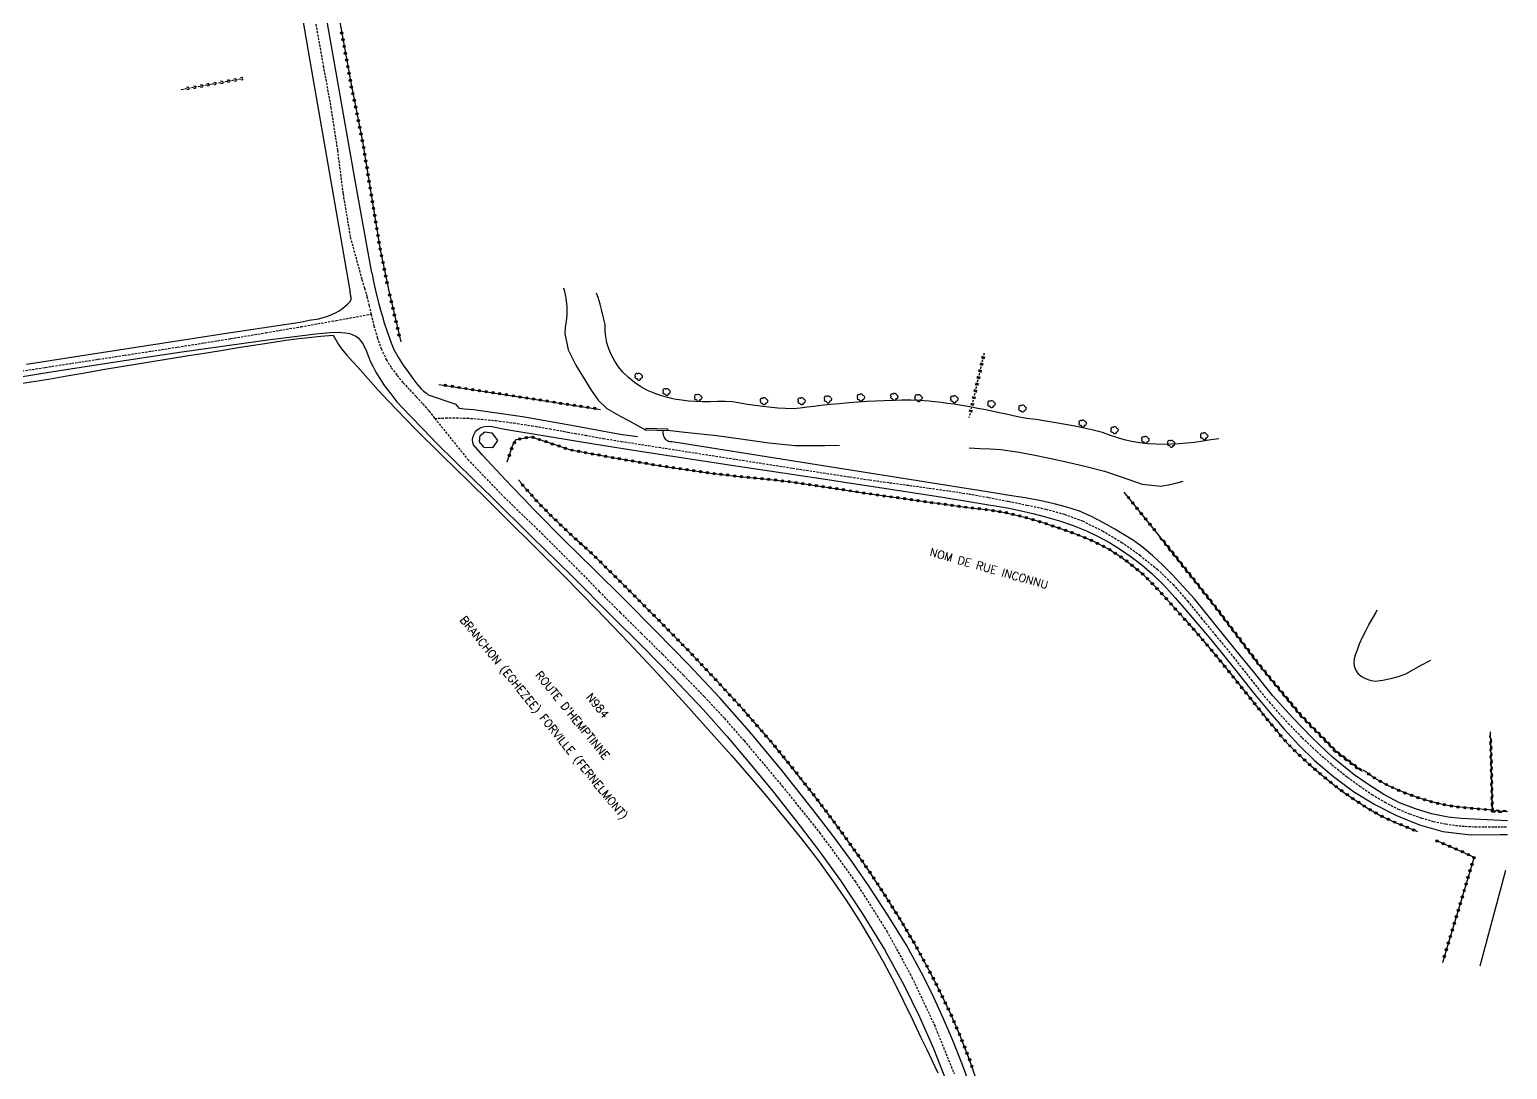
# Model space of a CAD drawing. Header units: millimetres. Extents: x 192000 to 193000, y 146000 to 147000.
# Drawn here: x 192676.9 to 193000, y 146227.2 to 146454.5 of the extents above; entities that cross this region are included whole.
import ezdxf
from ezdxf.enums import TextEntityAlignment as Align

# ---------------------------------------------------------------- set-up
doc = ezdxf.new("R2010")
doc.units = ezdxf.units.MM
doc.linetypes.add('DASHED', pattern=[0.75, 0.5, -0.25])
doc.layers.get('0').update_dxf_attribs({"linetype": 'CONTINUOUS'})
for name, color, linetype in [('W0001', 6, 'DASHED'), ('W0008', 7, 'CONTINUOUS'), ('W0104', 1, 'CONTINUOUS'), ('W0120', 7, 'CONTINUOUS'), ('W0211', 2, 'CONTINUOUS'), ('W0220', 5, 'DASHED'), ('W0300', 7, 'CONTINUOUS'), ('W0310', 3, 'CONTINUOUS'), ('W0323', 7, 'CONTINUOUS'), ('W0330', 7, 'CONTINUOUS'), ('W0510', 5, 'CONTINUOUS'), ('W0989', 7, 'CONTINUOUS'), ('W0990', 7, 'CONTINUOUS')]:
    doc.layers.add(name, color=color, linetype=linetype)
doc.styles.get("Standard").update_dxf_attribs({"font": 'romans.shx', "width": 0.85})

# ---------------------------------------------------------------- blocks, each defined once
blk = doc.blocks.new('T300')
for p, q in [((-0.8, 0.51), (-0.86, 0.34)), ((-0.86, 0.34), (-0.86, 0.17)), ((-0.86, 0.17), (-0.74, 0.06)), ((-0.69, 0.63), (-0.8, 0.51)), ((-0.8, -0.06), (-0.74, 0.06)), ((-0.74, 0.06), (-0.69, 0.11)), ((-0.57, 0.69), (-0.69, 0.63)), ((-0.46, 0.69), (-0.57, 0.69)), ((-0.29, 0.63), (-0.46, 0.69)), ((-0.29, 0.63), (-0.17, 0.74)), ((-0.23, 0.57), (-0.29, 0.63)), ((-0.17, 0.74), (-0.06, 0.8)), ((-0.06, 0.8), (0.06, 0.8)), ((0.06, 0.8), (0.23, 0.74)), ((0.23, 0.74), (0.34, 0.63)), ((0.34, 0.63), (0.4, 0.51)), ((0.46, 0.46), (0.34, 0.46)), ((0.4, 0.51), (0.4, 0.46)), ((0.57, 0.4), (0.46, 0.46)), ((0.57, 0.4), (0.69, 0.29)), ((0.69, 0.29), (0.74, 0.17)), ((0.74, 0.06), (0.69, -0.17)), ((0.74, 0.17), (0.74, 0.06)), ((-0.8, -0.17), (-0.8, -0.06)), ((-0.8, -0.23), (-0.8, -0.17)), ((-0.74, -0.34), (-0.8, -0.23)), ((-0.69, -0.4), (-0.74, -0.34)), ((-0.51, -0.46), (-0.69, -0.4)), ((-0.4, -0.46), (-0.51, -0.46)), ((-0.4, -0.46), (-0.34, -0.46)), ((-0.34, -0.46), (-0.34, -0.4)), ((-0.34, -0.51), (-0.34, -0.46)), ((-0.29, -0.63), (-0.34, -0.51)), ((-0.17, -0.74), (-0.29, -0.63)), ((-0.06, -0.8), (-0.17, -0.74)), ((0.06, -0.8), (-0.06, -0.8)), ((0.17, -0.74), (0.06, -0.8)), ((0.23, -0.69), (0.17, -0.74)), ((0.29, -0.46), (0.23, -0.46)), ((0.29, -0.63), (0.23, -0.69)), ((0.46, -0.4), (0.29, -0.46)), ((0.34, -0.51), (0.29, -0.63)), ((0.34, -0.51), (0.34, -0.46)), ((0.57, -0.34), (0.46, -0.4)), ((0.63, -0.29), (0.57, -0.34)), ((0.69, -0.17), (0.63, -0.29))]:
    blk.add_line(p, q)
blk = doc.blocks.new('t323o')
at = {"color": 0, "linetype": 'Continuous'}
for radius in [0.25, 0.15]:
    blk.add_circle((0, 0), radius, dxfattribs=at)
blk = doc.blocks.new('t310o')
at = {"color": 0, "linetype": 'Continuous'}
for centre, start, end in [((-0.5, 0.38), 216.8699, 323.1304), ((0.5, -0.37), 36.8699, 143.1303)]:
    blk.add_arc(centre, 0.625, start, end, dxfattribs=at)
blk = doc.blocks.new('t220o')
at = {"color": 0, "linetype": 'Continuous'}
for p, q in [((-0.25, 0.25), (0.25, 0.25)), ((-0.25, -0.25), (0.25, -0.25))]:
    blk.add_line(p, q, dxfattribs=at)

msp = doc.modelspace()

# ---------------------------------------------------------------- linework, layer by layer
at = {"layer": 'W0001'}
for points in [[(192739.44, 146455.71), (192741.09, 146446.62), (192742.73, 146437.53), (192744.18, 146428.14), (192745.4, 146418.64), (192747, 146409.16), (192749.53, 146399.9), (192750.13, 146398.03), (192750.64, 146396.13), (192751.1, 146394.23), (192751.54, 146392.32)], [(192674.48, 146379.77), (192680.28, 146380.68), (192686.08, 146381.57), (192691.89, 146382.46), (192697.69, 146383.34), (192703.49, 146384.23), (192709.29, 146385.13), (192715.09, 146386.04), (192720.88, 146386.98), (192728.56, 146388.26), (192736.22, 146389.58), (192743.88, 146390.93), (192751.54, 146392.32)], [(192751.54, 146392.32), (192752.15, 146389.78), (192752.86, 146387.26), (192753.74, 146384.79), (192754.87, 146382.41), (192755.96, 146380.61), (192757.21, 146378.92), (192758.56, 146377.31), (192759.98, 146375.77), (192761.41, 146374.27), (192762.83, 146372.74), (192764.2, 146371.17), (192765.47, 146369.52)], [(192765.47, 146369.52), (192767.82, 146369.63), (192770.17, 146369.65), (192772.53, 146369.58), (192774.88, 146369.43), (192778.83, 146369.04), (192782.77, 146368.53), (192786.69, 146367.92), (192790.6, 146367.25), (192794.5, 146366.54), (192798.4, 146365.83), (192802.31, 146365.14), (192806.22, 146364.5), (192818.72, 146362.55), (192831.22, 146360.6), (192843.73, 146358.65), (192856.23, 146356.72), (192860.56, 146356.07), (192864.9, 146355.47), (192869.24, 146354.88), (192873.58, 146354.29), (192877.91, 146353.67), (192882.24, 146353), (192886.56, 146352.25), (192890.86, 146351.41), (192894.95, 146350.57), (192899.06, 146349.69), (192903.12, 146348.58), (192907.07, 146347.1), (192911.45, 146344.94), (192915.64, 146342.43), (192919.63, 146339.62), (192923.43, 146336.56), (192926.88, 146333.24), (192930.04, 146329.62), (192933.04, 146325.9), (192936.07, 146322.23), (192938.08, 146319.82), (192940.05, 146317.37), (192942, 146314.9), (192943.93, 146312.42), (192945.89, 146309.96), (192947.89, 146307.53), (192949.95, 146305.14), (192952.08, 146302.83), (192955.15, 146299.71), (192958.32, 146296.7), (192961.61, 146293.81), (192965.03, 146291.08), (192967.67, 146289.15), (192970.37, 146287.31), (192973.18, 146285.62), (192976.1, 146284.12), (192978.61, 146283.06), (192981.19, 146282.15), (192983.81, 146281.42), (192986.48, 146280.85), (192988.61, 146280.54), (192990.75, 146280.35), (192992.89, 146280.24), (192995.03, 146280.2), (192997.16, 146280.2), (192999.3, 146280.2), (193000, 146280.19)], [(192765.47, 146369.52), (192772.65, 146360.58), (192780.62, 146352.32), (192788.86, 146344.38), (192796.9, 146336.33), (192801.43, 146331.68), (192806.02, 146327.09), (192810.63, 146322.53), (192815.25, 146317.97), (192819.84, 146313.37), (192824.36, 146308.71), (192828.79, 146303.95), (192833.08, 146299.07), (192841.45, 146289.12), (192849.6, 146278.96), (192857.3, 146268.43), (192864.3, 146257.42), (192869.8, 146247.32), (192874.7, 146236.91), (192879.02, 146226.26)]]:
    msp.add_lwpolyline(points, dxfattribs=at)
at = {"layer": 'W0008'}
for points in [[(192720.58, 146547.63), (192723.18, 146534.13), (192725.9, 146518.42), (192728.4, 146503.78), (192731.68, 146483.97), (192734.57, 146468.53), (192738.17, 146447.72), (192742.37, 146423.47), (192746.97, 146397.03)], [(192751.67, 146401.33), (192748.08, 146421.52), (192744.37, 146442.68), (192740.23, 146465.82), (192735.52, 146493.07), (192731.07, 146518.33), (192725.37, 146548.53)], [(192751.67, 146401.33), (192752.17, 146399.08), (192752.67, 146396.82), (192753.22, 146394.57), (192753.6, 146393.17), (192754.02, 146391.78), (192754.43, 146390.4), (192755.03, 146388.5), (192755.68, 146386.6), (192756.47, 146384.77), (192757.47, 146382.93), (192758.58, 146381.18), (192759.78, 146379.48), (192760.63, 146378.27), (192761.52, 146377.07), (192762.52, 146375.97), (192763.03, 146375.5), (192763.58, 146375.08), (192764.12, 146374.63)], [(192676.22, 146381.42), (192690.7, 146383.63), (192705.8, 146385.97), (192720.9, 146388.28), (192736, 146390.58), (192738.03, 146390.97), (192740.1, 146391.32), (192742.08, 146391.9), (192742.92, 146392.23), (192743.77, 146392.6), (192744.57, 146393.03), (192745, 146393.33), (192745.43, 146393.67), (192745.83, 146394.02), (192746.37, 146394.48), (192746.87, 146394.98), (192747.17, 146395.53), (192747.17, 146396.02), (192747.07, 146396.52), (192746.97, 146397.03)], [(192671.33, 146378.03), (192681.62, 146379.73), (192695.62, 146381.93), (192709.63, 146384.02), (192723.68, 146385.98), (192728.93, 146386.68), (192734.18, 146387.33), (192739.43, 146388.02), (192741.02, 146388.18), (192742.6, 146388.32), (192744.18, 146388.37), (192745.08, 146388.32), (192745.98, 146388.23), (192746.87, 146388.07), (192747.52, 146387.82), (192748.18, 146387.53), (192748.73, 146387.13), (192749.1, 146386.73), (192749.42, 146386.28), (192749.72, 146385.82), (192750.37, 146384.57), (192750.87, 146383.23), (192751.4, 146381.92), (192751.98, 146380.77), (192752.6, 146379.6), (192753.27, 146378.48), (192754.48, 146376.67), (192755.82, 146374.92), (192757.17, 146373.18), (192760.08, 146370.12), (192763, 146367.08), (192765.93, 146364.03), (192769.92, 146360.08), (192773.97, 146356.13), (192777.98, 146352.22), (192786.72, 146343.63), (192795.47, 146335.03), (192804.13, 146326.38), (192810.9, 146319.63), (192817.62, 146312.83), (192824.17, 146305.9), (192829.32, 146300.07), (192834.37, 146294.1), (192839.28, 146288.07), (192844.4, 146281.63), (192849.4, 146275.13), (192854.18, 146268.48), (192859.12, 146261.02), (192863.77, 146253.38), (192868.07, 146245.53), (192871.42, 146238.72), (192874.5, 146231.73), (192877.28, 146224.67)], [(192809.8, 146365.48), (192806, 146366.03), (192795.33, 146367.97), (192784.67, 146369.88), (192773.93, 146371.37), (192772.92, 146371.47), (192771.9, 146371.57), (192770.88, 146371.67), (192770.17, 146372.57), (192764.12, 146374.63)], [(192864.53, 146260.93), (192860.3, 146267.42), (192856.37, 146273.08), (192852.27, 146278.63), (192848.07, 146284.12), (192841.52, 146292.38), (192834.78, 146300.48), (192827.82, 146308.4), (192820.93, 146315.73), (192813.88, 146322.92), (192806.78, 146330.07), (192800.28, 146336.52), (192793.73, 146342.93), (192787.28, 146349.43), (192784.83, 146351.98), (192782.4, 146354.53), (192779.98, 146357.1), (192777.93, 146359.3), (192775.92, 146361.5), (192773.9, 146363.72), (192773.82, 146364.28), (192773.73, 146364.83), (192773.77, 146365.38), (192773.97, 146365.97), (192774.28, 146366.5), (192774.68, 146366.97), (192775.18, 146367.32), (192775.78, 146367.58), (192776.38, 146367.77), (192777.68, 146367.82), (192779.02, 146367.52), (192780.37, 146367.23), (192790.5, 146365.58), (192800.67, 146363.92), (192810.8, 146362.28), (192830.32, 146359.28), (192849.87, 146356.37), (192869.4, 146353.38), (192876.47, 146352.27), (192883.53, 146351.12), (192890.6, 146350), (192893.4, 146349.38), (192896.22, 146348.77), (192899, 146348.03), (192902.03, 146347.13), (192905.03, 146346.12), (192907.98, 146344.93), (192910.5, 146343.72), (192912.97, 146342.37), (192915.37, 146340.88), (192917.73, 146339.23), (192920.07, 146337.5), (192922.27, 146335.63), (192924.88, 146333.07), (192927.33, 146330.32), (192929.77, 146327.52), (192932.32, 146324.53), (192934.83, 146321.52), (192937.33, 146318.5), (192940.9, 146314.07), (192944.42, 146309.58), (192948.07, 146305.2), (192951.2, 146301.6), (192954.4, 146298.07), (192957.8, 146294.73), (192961.97, 146291.2), (192966.33, 146287.97), (192970.97, 146285.1), (192975.77, 146282.68), (192980.77, 146280.68), (192985.88, 146279.2), (192992.03, 146278.48), (192998.38, 146278.52), (193000, 146278.53)], [(193000, 146281.54), (192995.57, 146281.73), (192992.7, 146281.88), (192989.87, 146282.02), (192987.03, 146282.37), (192983.42, 146283.1), (192979.87, 146284.13), (192976.42, 146285.48), (192972.97, 146287.27), (192969.67, 146289.38), (192966.47, 146291.63), (192961.72, 146295.48), (192957.27, 146299.7), (192953, 146304.1), (192948.73, 146308.9), (192944.7, 146313.88), (192940.63, 146318.87), (192936.1, 146324.47), (192931.57, 146330.08), (192926.7, 146335.38), (192924.58, 146337.48), (192922.42, 146339.52), (192920.13, 146341.42), (192918.22, 146342.8), (192916.22, 146344.07), (192914.18, 146345.28), (192911.67, 146346.72), (192909.08, 146348.07), (192906.42, 146349.22), (192903.68, 146350.12), (192900.87, 146350.82), (192898.02, 146351.47), (192894.57, 146352.13), (192891.1, 146352.7), (192887.62, 146353.28), (192844.42, 146360.13), (192817.8, 146364.33), (192817.32, 146364.38), (192816.83, 146364.42), (192816.42, 146364.57), (192816.22, 146364.72), (192816.02, 146364.92), (192815.87, 146365.13), (192815.7, 146365.38), (192815.57, 146365.63), (192815.47, 146365.92), (192815.42, 146366.17), (192815.42, 146366.42), (192815.42, 146366.87)], [(192894.25, 146171), (192891.07, 146189.42), (192890.23, 146193.53), (192889.42, 146197.67), (192888.53, 146201.77), (192887.23, 146207.33), (192885.82, 146212.88), (192884.23, 146218.38), (192882.57, 146223.48), (192880.72, 146228.53), (192878.73, 146233.53), (192876.72, 146238.27), (192874.58, 146242.93), (192872.3, 146247.53), (192868.58, 146254.32), (192864.53, 146260.93)]]:
    msp.add_lwpolyline(points, dxfattribs=at)
at = {"layer": 'W0104'}
msp.add_lwpolyline([(192776.28, 146363.18), (192775.27, 146364.4), (192775.37, 146365.8), (192776.38, 146366.58), (192777.93, 146366.38), (192779.17, 146364.72), (192778.12, 146363.07)], close=True, dxfattribs=at)
at = {"layer": 'W0120'}
msp.add_lwpolyline([(192811.63, 146366.98), (192811.67, 146367.42), (192816.33, 146367.28), (192816.32, 146366.83)], close=True, dxfattribs=at)
at = {"layer": 'W0211'}
msp.add_lwpolyline([(192994.04, 146249.87), (192999.63, 146270.72)], dxfattribs=at)
at = {"layer": 'W0220'}
for points in [[(192710.03, 146441.44), (192723.53, 146443.87)], [(192885.56, 146383.77), (192882.27, 146369.67)]]:
    msp.add_lwpolyline(points, dxfattribs=at)
at = {"layer": 'W0310'}
for points in [[(192968.02, 146292.5), (192962.57, 146296.67), (192954.9, 146304.52), (192945.67, 146315.73), (192936.1, 146328.38), (192923.68, 146344.08)], [(193000, 146283.52), (192996.7, 146283.72), (192996.32, 146301.02)]]:
    msp.add_lwpolyline(points, dxfattribs=at)
at = {"layer": 'W0323'}
for points in [[(192731.73, 146519.42), (192733.63, 146516.18), (192735.08, 146511.03), (192737.23, 146497.78), (192741.4, 146474.32), (192747.22, 146442.17), (192749.68, 146430.08), (192753.47, 146406.83), (192755.32, 146397.73)], [(192755.32, 146397.73), (192758.02, 146386.28)], [(192766.32, 146376.97), (192781.5, 146374.63), (192801.72, 146371.5)], [(192781.32, 146360.03), (192781.9, 146361.8), (192782.48, 146363.53), (192783.28, 146364.9), (192786.48, 146365.53), (192790.82, 146364.08), (192795.17, 146362.63), (192805.17, 146360.82), (192815.18, 146359.1), (192825.22, 146357.62), (192831.27, 146356.93), (192837.33, 146356.33), (192843.38, 146355.63), (192848.62, 146354.88), (192853.87, 146354.07), (192859.1, 146353.27), (192865.87, 146352.28), (192872.63, 146351.33), (192879.4, 146350.38), (192883.12, 146349.93), (192886.82, 146349.5), (192890.5, 146348.88), (192894.38, 146347.93), (192898.22, 146346.82), (192902.02, 146345.53), (192905.77, 146344.18), (192909.47, 146342.68), (192912.98, 146340.88), (192915.47, 146339.28), (192917.83, 146337.5), (192920.12, 146335.6), (192922.57, 146333.23), (192924.87, 146330.72), (192927.12, 146328.18), (192929.23, 146325.82), (192931.33, 146323.47), (192933.42, 146321.07), (192936.9, 146316.88), (192940.32, 146312.63), (192943.72, 146308.38), (192945.07, 146306.68), (192946.42, 146305), (192947.78, 146303.32), (192949.18, 146301.62), (192950.6, 146299.92), (192952.08, 146298.28), (192954.37, 146296), (192956.73, 146293.83), (192959.2, 146291.73), (192960.83, 146290.4), (192962.48, 146289.08), (192964.18, 146287.82), (192966.82, 146285.97), (192969.53, 146284.22), (192972.33, 146282.63), (192974.97, 146281.4), (192977.63, 146280.3), (192980.32, 146279.18)], [(192800.63, 146339.22), (192798.38, 146341.27), (192796.1, 146343.28), (192793.88, 146345.37), (192790.98, 146348.17), (192788.17, 146351.03), (192785.47, 146354.03), (192784.88, 146354.72), (192784.32, 146355.42), (192783.77, 146356.1)], [(192923.68, 146344.08), (192916.22, 146353.4)], [(192884.2, 146224.13), (192882.4, 146229.28), (192880.42, 146234.37), (192878.28, 146239.28), (192875.97, 146244.13), (192873.52, 146248.93), (192870.33, 146254.73), (192866.97, 146260.43), (192863.43, 146266.03), (192859.87, 146271.4), (192856.13, 146276.68), (192852.33, 146281.9), (192847.93, 146287.72), (192843.42, 146293.43), (192838.78, 146299.08), (192833.02, 146305.7), (192827.1, 146312.18), (192821.08, 146318.58), (192814.33, 146325.52), (192807.48, 146332.38), (192800.63, 146339.22)], [(192996.7, 146283.9), (192993.4, 146284.17), (192990.32, 146284.42), (192987.28, 146284.83), (192984.88, 146285.33), (192982.48, 146285.97), (192980.13, 146286.7), (192977.03, 146287.87), (192974, 146289.22), (192971.1, 146290.82), (192970.2, 146291.4), (192969.3, 146292.02), (192968.42, 146292.62)], [(192984.32, 146277.28), (192992.73, 146273.63), (192986.47, 146252.73), (192985.81, 146250.5)]]:
    msp.add_lwpolyline(points, dxfattribs=at)
at = {"layer": 'W0330'}
for points in [[(192730.58, 146386.3), (192732.87, 146386.63), (192735.17, 146386.93), (192737.83, 146387.22), (192740.53, 146387.47), (192743.23, 146387.7), (192743.83, 146386.72), (192744.43, 146385.72), (192745.08, 146384.77), (192746.22, 146383.33), (192747.48, 146381.98), (192748.72, 146380.63), (192750.92, 146378.18), (192753.12, 146375.73), (192755.33, 146373.32), (192761.12, 146367.33), (192767.03, 146361.48), (192772.98, 146355.63), (192777.5, 146351.18), (192782.03, 146346.72), (192786.57, 146342.23), (192793.72, 146335.03), (192800.83, 146327.8), (192807.88, 146320.48), (192814.17, 146313.77), (192820.37, 146306.98), (192826.5, 146300.13), (192830.33, 146295.8), (192834.13, 146291.43), (192837.9, 146287.02), (192841.8, 146282.37), (192845.63, 146277.63), (192849.33, 146272.82), (192852.43, 146268.53), (192855.42, 146264.18), (192858.28, 146259.73), (192860.98, 146255.22), (192863.57, 146250.62), (192866.03, 146245.97), (192867.98, 146242.12), (192869.83, 146238.22), (192871.68, 146234.33), (192872.97, 146231.72), (192874.22, 146229.1), (192875.42, 146226.47)], [(192673.43, 146376.93), (192677.23, 146377.52), (192681.03, 146378.13), (192684.98, 146378.82), (192688.93, 146379.52), (192692.88, 146380.22), (192697.8, 146381.03), (192702.72, 146381.83), (192707.63, 146382.62), (192711.6, 146383.27), (192715.58, 146383.88), (192719.53, 146384.52), (192722.47, 146385), (192725.37, 146385.48), (192728.28, 146385.93), (192730.58, 146386.3)]]:
    msp.add_lwpolyline(points, dxfattribs=at)
at = {"layer": 'W0510'}
for points in [[(192793.55, 146398.03), (192793.73, 146397.62), (192794.13, 146395.83), (192794.33, 146394), (192794.37, 146392.17), (192794.22, 146390.78), (192793.98, 146389.42), (192793.88, 146388.07), (192794.63, 146384.53), (192796.32, 146381.17), (192798.3, 146377.93), (192799.68, 146375.68), (192801.22, 146373.52), (192803.07, 146371.72), (192804.07, 146371.08), (192805.12, 146370.52), (192806.18, 146369.97), (192808, 146368.97), (192809.82, 146367.97), (192811.63, 146366.98)], [(192867.58, 146373.48), (192865.62, 146373.43), (192863.72, 146373.38), (192861.8, 146373.32), (192859.9, 146373.22), (192858, 146373.08), (192855.97, 146372.92), (192853.95, 146372.73), (192851.92, 146372.53), (192849.9, 146372.32), (192848.38, 146372.15), (192846.85, 146371.98), (192845.33, 146371.8), (192843.82, 146371.6), (192840.48, 146371.8), (192837.17, 146372.13), (192833.85, 146372.58), (192830.57, 146373.17), (192828.93, 146373.2), (192827.3, 146373.2), (192825.67, 146373.17), (192824.03, 146373.12), (192822.48, 146373.2), (192820.93, 146373.33), (192819.38, 146373.5), (192817.83, 146373.72), (192816.33, 146374.08), (192814.85, 146374.52), (192813.4, 146375.03), (192811.97, 146375.62), (192810.52, 146376.45), (192809.13, 146377.4), (192807.82, 146378.47), (192806.6, 146379.62), (192805.65, 146380.78), (192804.82, 146382.05), (192804.08, 146383.38), (192803.5, 146384.77), (192803.12, 146386.05), (192802.87, 146387.35), (192802.72, 146388.68), (192802.7, 146390.02), (192802.37, 146391.52), (192802, 146393.02), (192801.6, 146394.5), (192801.17, 146395.97), (192800.8, 146396.91)], [(192936.91, 146365.09), (192935.18, 146364.83), (192933.37, 146364.55), (192931.57, 146364.27), (192929.9, 146364.1), (192928.23, 146363.97), (192926.57, 146363.87), (192924.9, 146363.8), (192923.13, 146363.87), (192921.38, 146364), (192919.62, 146364.22), (192917.88, 146364.5), (192916.23, 146364.87), (192914.62, 146365.32), (192913.02, 146365.83), (192911.43, 146366.43), (192909.43, 146366.93), (192907.42, 146367.4), (192905.4, 146367.82), (192903.37, 146368.2), (192901.23, 146368.58), (192899.1, 146368.93), (192896.97, 146369.25), (192894.82, 146369.53), (192892.6, 146369.97), (192890.38, 146370.42), (192888.18, 146370.9), (192885.98, 146371.4), (192884.22, 146371.72), (192882.47, 146372.03), (192880.7, 146372.33), (192878.93, 146372.62), (192877.57, 146372.82), (192876.2, 146373), (192874.83, 146373.17), (192873.47, 146373.32), (192871.5, 146373.43), (192869.55, 146373.48), (192867.58, 146373.48)], [(192816.32, 146366.92), (192820.12, 146366.52), (192823.63, 146366.13), (192827.17, 146365.77), (192832.87, 146364.98), (192838.53, 146364.17), (192844.27, 146363.63), (192847.48, 146363.58), (192850.72, 146363.62), (192853.97, 146363.67)], [(192882.32, 146363.08), (192884.62, 146362.98), (192886.92, 146362.88), (192889.22, 146362.7), (192892.78, 146362.22), (192896.32, 146361.53), (192899.87, 146360.82), (192903.88, 146359.93), (192907.88, 146359), (192911.87, 146358), (192915.98, 146356.6), (192920.1, 146355.17), (192924.23, 146354.7), (192925.87, 146354.97), (192927.47, 146355.38), (192929.08, 146355.8)], [(192983.2, 146316.62), (192982.77, 146316.38), (192981.07, 146315.47), (192979.38, 146314.53), (192977.7, 146313.58), (192976.08, 146313.03), (192974.45, 146312.58), (192972.78, 146312.25), (192971.1, 146312), (192970.3, 146312.17), (192969.52, 146312.4), (192968.75, 146312.7), (192968.02, 146313.07), (192967.52, 146313.55), (192967.12, 146314.1), (192966.8, 146314.72), (192966.58, 146315.37), (192966.52, 146316.18), (192966.58, 146317), (192966.78, 146317.8), (192967.1, 146318.57), (192967.37, 146319.4), (192967.67, 146320.23), (192968.02, 146321.03), (192968.4, 146321.82), (192969.05, 146323.1), (192969.72, 146324.37), (192970.4, 146325.62), (192971.12, 146326.87), (192971.48, 146327.66)]]:
    msp.add_lwpolyline(points, dxfattribs=at)

# ---------------------------------------------------------------- block references
at = {"layer": 'W0220'}
for p, rotation in [((192712.98, 146441.97), 10.18368456021141), ((192714.45, 146442.24), 10.18368456021141), ((192715.93, 146442.5), 10.18368456021141), ((192717.41, 146442.77), 10.18368456021141), ((192718.88, 146443.03), 10.18368456021141), ((192720.36, 146443.3), 10.18368456021141), ((192721.84, 146443.56), 10.18368456021141), ((192723.31, 146443.83), 10.18368456021141), ((192711.5, 146441.71), 10.18368456021141), ((192884.99, 146381.35), 256.8704938754623), ((192885.33, 146382.81), 256.8704938754623), ((192884.31, 146378.43), 256.8704938754623), ((192884.65, 146379.89), 256.8704938754623), ((192883.29, 146374.05), 256.8704938754623), ((192883.63, 146375.51), 256.8704938754623), ((192883.97, 146376.97), 256.8704938754623), ((192882.61, 146371.13), 256.8704938754623), ((192882.95, 146372.59), 256.8704938754623)]:
    msp.add_blockref('t220o', p, dxfattribs=dict(at, rotation=rotation))
at = {"layer": 'W0300'}
for p in [(192810.1, 146378.63), (192816.18, 146375.3), (192823.1, 146374.03), (192851.47, 146373.68), (192858.68, 146374.08), (192865.98, 146374.23), (192871.27, 146373.98), (192879.12, 146373.7), (192837.5, 146373.27), (192845.7, 146373.28), (192887.22, 146372.63), (192894, 146371.67), (192907.18, 146368.4), (192914.13, 146366.93), (192920.88, 146364.82), (192926.53, 146363.97), (192933.73, 146365.63)]:
    msp.add_blockref('T300', p, dxfattribs=at)
at = {"layer": 'W0310'}
for p, rotation in [((192924.61, 146342.91), 128.3401804422657), ((192925.54, 146341.73), 128.3401804422657), ((192926.47, 146340.55), 128.3401804422657), ((192927.4, 146339.38), 128.3401804422657), ((192928.34, 146338.2), 128.3401804422657), ((192929.27, 146337.02), 128.3401804422657), ((192930.2, 146335.85), 128.3401804422657), ((192931.13, 146334.67), 128.3401804422657), ((192932.06, 146333.49), 128.3401804422657), ((192932.99, 146332.32), 128.3401804422657), ((192933.92, 146331.14), 128.3401804422657), ((192934.85, 146329.96), 128.3401804422657), ((192935.78, 146328.79), 128.3401804422657), ((192936.69, 146327.6), 127.0996546504315), ((192937.6, 146326.4), 127.0996546504315), ((192938.5, 146325.21), 127.0996546504315), ((192939.41, 146324.01), 127.0996546504315), ((192940.31, 146322.81), 127.0996546504315), ((192941.22, 146321.62), 127.0996546504315), ((192942.12, 146320.42), 127.0996546504315), ((192943.03, 146319.22), 127.0996546504315), ((192943.93, 146318.03), 127.0996546504315), ((192944.84, 146316.83), 127.0996546504315), ((192945.75, 146315.64), 129.4611774148814), ((192946.7, 146314.48), 129.4611774148814), ((192947.65, 146313.32), 129.4611774148814), ((192948.61, 146312.16), 129.4611774148814), ((192949.56, 146311.01), 129.4611774148814), ((192950.51, 146309.85), 129.4611774148814), ((192951.47, 146308.69), 129.4611774148814), ((192952.42, 146307.53), 129.4611774148814), ((192953.37, 146306.37), 129.4611774148814), ((192954.33, 146305.22), 129.4611774148814), ((192955.32, 146304.09), 134.3243125877584), ((192956.36, 146303.02), 134.3243125877584), ((192957.41, 146301.94), 134.3243125877584), ((192958.46, 146300.87), 134.3243125877584), ((192959.51, 146299.8), 134.3243125877584), ((192996.35, 146299.52), 91.26824852443434), ((192960.56, 146298.73), 134.3243125877584), ((192961.6, 146297.65), 134.3243125877584), ((192962.66, 146296.59), 142.5989360349906), ((192996.38, 146298.02), 91.26824852443434), ((192996.42, 146296.52), 91.26824852443434), ((192963.86, 146295.68), 142.5989360349906), ((192965.05, 146294.77), 142.5989360349906), ((192966.24, 146293.86), 142.5989360349906), ((192967.43, 146292.95), 142.5989360349906), ((192996.45, 146295.02), 91.26824852443434), ((192996.48, 146293.52), 91.26824852443434), ((192996.52, 146292.02), 91.26824852443434), ((192996.55, 146290.52), 91.26824852443434), ((192996.58, 146289.02), 91.26824852443434), ((192996.62, 146287.52), 91.26824852443434), ((192996.65, 146286.02), 91.26824852443434), ((192997.39, 146283.67), 176.5325016980506), ((192996.68, 146284.52), 91.26824852443434), ((192998.89, 146283.58), 176.5325016980506)]:
    msp.add_blockref('t310o', p, dxfattribs=dict(at, rotation=rotation))
at = {"layer": 'W0323'}
for p, rotation in [((192745.11, 146453.8), 280.255751587537), ((192745.38, 146452.33), 280.255751587537), ((192745.65, 146450.85), 280.255751587537), ((192745.91, 146449.37), 280.255751587537), ((192746.18, 146447.9), 280.255751587537), ((192746.45, 146446.42), 280.255751587537), ((192746.71, 146444.95), 280.255751587537), ((192746.98, 146443.47), 280.255751587537), ((192747.25, 146442), 281.5340632799762), ((192747.55, 146440.53), 281.5340632799762), ((192747.85, 146439.06), 281.5340632799762), ((192748.15, 146437.59), 281.5340632799762), ((192748.45, 146436.12), 281.5340632799762), ((192748.75, 146434.65), 281.5340632799762), ((192749.05, 146433.18), 281.5340632799762), ((192749.35, 146431.71), 281.5340632799762), ((192749.65, 146430.24), 281.5340632799762), ((192749.9, 146428.76), 279.2439911718294), ((192750.14, 146427.28), 279.2439911718294), ((192750.38, 146425.8), 279.2439911718294), ((192750.62, 146424.32), 279.2439911718294), ((192750.86, 146422.84), 279.2439911718294), ((192751.1, 146421.36), 279.2439911718294), ((192751.34, 146419.88), 279.2439911718294), ((192751.59, 146418.39), 279.2439911718294), ((192751.83, 146416.91), 279.2439911718294), ((192752.07, 146415.43), 279.2439911718294), ((192752.31, 146413.95), 279.2439911718294), ((192752.55, 146412.47), 279.2439911718294), ((192752.79, 146410.99), 279.2439911718294), ((192753.03, 146409.51), 279.2439911718294), ((192753.27, 146408.03), 279.2439911718294), ((192753.52, 146406.55), 281.4914390881414), ((192753.82, 146405.08), 281.4914390881414), ((192754.12, 146403.61), 281.4914390881414), ((192754.42, 146402.14), 281.4914390881414), ((192754.72, 146400.67), 281.4914390881414), ((192755.02, 146399.2), 281.4914390881414), ((192755.61, 146396.5), 283.2684078561907), ((192755.95, 146395.04), 283.2684078561907), ((192756.3, 146393.58), 283.2684078561907), ((192756.64, 146392.12), 283.2684078561907), ((192756.98, 146390.66), 283.2684078561907), ((192757.33, 146389.2), 283.2684078561907), ((192757.67, 146387.74), 283.2684078561907), ((192767.8, 146376.74), 351.2606435732097), ((192769.28, 146376.51), 351.2606435732097), ((192770.76, 146376.28), 351.2606435732097), ((192772.25, 146376.06), 351.2606435732097), ((192773.73, 146375.83), 351.2606435732097), ((192775.21, 146375.6), 351.2606435732097), ((192776.7, 146375.37), 351.2606435732097), ((192778.18, 146375.14), 351.2606435732097), ((192779.66, 146374.92), 351.2606435732097), ((192781.14, 146374.69), 351.2606435732097), ((192782.63, 146374.46), 351.191024416156), ((192784.11, 146374.23), 351.191024416156), ((192785.59, 146374), 351.191024416156), ((192787.07, 146373.77), 351.191024416156), ((192788.55, 146373.54), 351.191024416156), ((192790.04, 146373.31), 351.191024416156), ((192791.52, 146373.08), 351.191024416156), ((192793, 146372.85), 351.191024416156), ((192794.48, 146372.62), 351.191024416156), ((192795.97, 146372.39), 351.191024416156), ((192797.45, 146372.16), 351.191024416156), ((192798.93, 146371.93), 351.191024416156), ((192800.41, 146371.7), 351.191024416156), ((192784, 146365.04), 11.18936797433013), ((192785.47, 146365.33), 11.18936797433013), ((192786.92, 146365.39), 341.5016182892759), ((192788.35, 146364.91), 341.5016182892759), ((192789.77, 146364.43), 341.5016182892759), ((192781.79, 146361.46), 71.7403266387347), ((192782.26, 146362.88), 71.40650220887903), ((192782.89, 146364.23), 59.66284260458372), ((192791.19, 146363.96), 341.5650511768479), ((192792.61, 146363.48), 341.5650511768479), ((192794.04, 146363.01), 341.5650511768479), ((192795.47, 146362.58), 349.7072548644249), ((192796.95, 146362.31), 349.7072548644249), ((192798.42, 146362.04), 349.7072548644249), ((192799.9, 146361.77), 349.7072548644249), ((192801.38, 146361.51), 349.7072548644249), ((192802.85, 146361.24), 349.7072548644249), ((192804.33, 146360.97), 349.7072548644249), ((192805.8, 146360.71), 350.272580223344), ((192807.28, 146360.45), 350.272580223344), ((192808.76, 146360.2), 350.272580223344), ((192810.24, 146359.95), 350.272580223344), ((192811.72, 146359.69), 350.272580223344), ((192813.2, 146359.44), 350.272580223344), ((192814.67, 146359.19), 350.272580223344), ((192816.16, 146358.96), 351.5926918014625), ((192817.64, 146358.74), 351.5926918014625), ((192819.12, 146358.52), 351.5926918014625), ((192820.61, 146358.3), 351.5926918014625), ((192822.09, 146358.08), 351.5926918014625), ((192784.71, 146354.93), 128.9580139907957), ((192823.58, 146357.86), 351.5926918014625), ((192825.06, 146357.64), 351.5926918014625), ((192826.55, 146357.47), 353.5496521770717), ((192828.04, 146357.3), 353.5496521770717), ((192829.53, 146357.13), 353.5496521770717), ((192831.02, 146356.96), 353.5496521770717), ((192832.51, 146356.81), 354.3511358863212), ((192834.01, 146356.66), 354.3511358863212), ((192835.5, 146356.51), 354.3511358863212), ((192836.99, 146356.37), 354.3511358863212), ((192838.48, 146356.2), 353.4000830179647), ((192839.97, 146356.03), 353.4000830179647), ((192841.46, 146355.86), 353.4000830179647), ((192842.95, 146355.68), 353.4000830179647), ((192844.44, 146355.48), 351.8453782167108), ((192845.92, 146355.27), 351.8453782167108), ((192847.41, 146355.06), 351.8453782167108), ((192848.89, 146354.84), 351.1652893379337), ((192785.68, 146353.79), 131.9872124956324), ((192786.69, 146352.68), 131.9872124956324), ((192787.69, 146351.56), 131.9872124956324), ((192850.37, 146354.61), 351.1652893379337), ((192851.86, 146354.38), 351.1652893379337), ((192853.34, 146354.15), 351.1652893379337), ((192854.82, 146353.92), 351.3081472967256), ((192856.3, 146353.69), 351.3081472967256), ((192857.79, 146353.47), 351.3081472967256), ((192859.27, 146353.24), 351.7265192650019), ((192860.75, 146353.03), 351.7265192650019), ((192862.24, 146352.81), 351.7265192650019), ((192863.72, 146352.59), 351.7265192650019), ((192865.21, 146352.38), 351.7265192650019), ((192866.69, 146352.17), 352.0074679732692), ((192868.18, 146351.96), 352.0074679732692), ((192869.66, 146351.75), 352.0074679732692), ((192871.15, 146351.54), 352.0074679732692), ((192917.15, 146352.23), 128.7062750169165), ((192788.72, 146350.47), 134.4958262876826), ((192789.77, 146349.4), 134.4958262876826), ((192790.82, 146348.33), 134.4958262876826), ((192872.63, 146351.33), 352.0086338178763), ((192874.12, 146351.12), 352.0086338178763), ((192875.61, 146350.92), 352.0086338178763), ((192877.09, 146350.71), 352.0086338178763), ((192878.58, 146350.5), 352.0086338178763), ((192880.06, 146350.3), 353.0970592036225), ((192881.55, 146350.12), 353.0970592036225), ((192883.04, 146349.94), 353.0970592036225), ((192884.53, 146349.77), 353.3252059287087), ((192886.02, 146349.59), 353.3252059287087), ((192887.51, 146349.38), 350.489752651896), ((192888.99, 146349.14), 350.489752651896), ((192890.46, 146348.89), 350.489752651896), ((192891.92, 146348.53), 346.2522839861788), ((192918.09, 146351.06), 128.7062750169165), ((192919.03, 146349.89), 128.7062750169165), ((192919.97, 146348.72), 128.7062750169165), ((192791.9, 146347.29), 136.0050860053157), ((192792.98, 146346.24), 136.0050860053157), ((192794.06, 146345.2), 136.7711953323503), ((192893.38, 146348.18), 346.2522839861788), ((192894.83, 146347.8), 343.7707883178982), ((192896.27, 146347.38), 343.7707883178982), ((192897.71, 146346.96), 343.7707883178982), ((192899.14, 146346.51), 341.3301596723221), ((192900.56, 146346.03), 341.3301596723221), ((192901.98, 146345.54), 341.3301596723221), ((192903.39, 146345.04), 340.2011236453963), ((192920.91, 146347.55), 128.7062750169165), ((192921.84, 146346.38), 128.7062750169165), ((192922.78, 146345.21), 128.7062750169165), ((192795.15, 146344.18), 136.7711953323503), ((192796.25, 146343.15), 138.5539308475352), ((192797.37, 146342.16), 138.5539308475352), ((192904.8, 146344.53), 340.2011236453963), ((192906.21, 146344), 337.9321004376525), ((192907.6, 146343.44), 337.9321004376525), ((192908.99, 146342.88), 337.9321004376525), ((192910.34, 146342.23), 332.8900325675423), ((192798.49, 146341.17), 137.6630007662291), ((192799.6, 146340.16), 137.6630007662291), ((192800.67, 146339.18), 135.0669929884995), ((192911.68, 146341.55), 332.8900325675423), ((192913.01, 146340.86), 327.2135086060408), ((192914.27, 146340.05), 327.2135086060408), ((192915.53, 146339.23), 322.9985926613227), ((192801.73, 146338.12), 135.0669929884995), ((192802.79, 146337.06), 135.0669929884995), ((192803.86, 146336), 135.0669929884995), ((192916.73, 146338.33), 322.9985926613227), ((192917.92, 146337.42), 320.2438132942298), ((192919.08, 146336.47), 320.2438132942298), ((192920.22, 146335.5), 315.9871453500458), ((192804.92, 146334.94), 135.0669929884995), ((192805.98, 146333.88), 135.0669929884995), ((192807.04, 146332.82), 135.0669929884995), ((192921.3, 146334.46), 315.9871453500458), ((192922.38, 146333.41), 315.9871453500458), ((192923.4, 146332.32), 312.4319767303746), ((192808.1, 146331.76), 134.9331633087945), ((192809.16, 146330.7), 134.9331633087945), ((192810.22, 146329.64), 134.9331633087945), ((192924.42, 146331.21), 312.4319767303746), ((192925.42, 146330.1), 311.6026490990153), ((192926.41, 146328.97), 311.6026490990153), ((192811.28, 146328.58), 134.9331633087945), ((192812.34, 146327.51), 134.9331633087945), ((192813.4, 146326.45), 134.9331633087945), ((192927.41, 146327.85), 311.8074258425601), ((192928.41, 146326.74), 311.8074258425601), ((192929.41, 146325.62), 311.7845160082602), ((192814.46, 146325.39), 134.2296267081838), ((192815.5, 146324.31), 134.2296267081838), ((192816.55, 146323.24), 134.2296267081838), ((192930.41, 146324.5), 311.7845160082602), ((192931.41, 146323.38), 310.9688710428233), ((192817.6, 146322.17), 134.2296267081838), ((192818.64, 146321.09), 134.2296267081838), ((192819.69, 146320.02), 134.2296267081838), ((192932.39, 146322.25), 310.9688710428233), ((192933.38, 146321.11), 310.9688710428233), ((192934.34, 146319.96), 309.7759253565555), ((192820.73, 146318.94), 134.2296267081838), ((192821.77, 146317.85), 133.2332827377986), ((192822.8, 146316.76), 133.2332827377986), ((192935.3, 146318.81), 309.7759253565555), ((192936.26, 146317.66), 309.7759253565555), ((192937.21, 146316.5), 308.7992816386917), ((192823.82, 146315.67), 133.2332827377986), ((192824.85, 146314.58), 133.2332827377986), ((192825.88, 146313.48), 133.2332827377986), ((192938.15, 146315.33), 308.7992816386917), ((192939.09, 146314.16), 308.7992816386917), ((192940.03, 146312.99), 308.7992816386917), ((192826.91, 146312.39), 133.2332827377986), ((192827.92, 146311.28), 132.386538927523), ((192828.93, 146310.18), 132.386538927523), ((192940.97, 146311.82), 308.6598082540423), ((192941.9, 146310.65), 308.6598082540423), ((192942.84, 146309.48), 308.6598082540423), ((192829.94, 146309.07), 132.386538927523), ((192830.95, 146307.96), 132.386538927523), ((192831.96, 146306.85), 132.386538927523), ((192943.78, 146308.31), 308.4537092166352), ((192944.71, 146307.13), 308.4537092166352), ((192832.98, 146305.74), 132.386538927523), ((192833.96, 146304.61), 131.0686292044171), ((192834.95, 146303.48), 131.0686292044171), ((192945.65, 146305.96), 308.7344606929803), ((192946.59, 146304.79), 309.0643686029943), ((192947.53, 146303.63), 309.0643686029943), ((192835.93, 146302.35), 131.0686292044171), ((192836.92, 146301.22), 131.0686292044171), ((192837.9, 146300.09), 131.0686292044171), ((192948.48, 146302.47), 309.4724598480344), ((192949.44, 146301.31), 309.8122006300507), ((192950.4, 146300.16), 309.8122006300507), ((192838.89, 146298.96), 129.3578157485144), ((192839.84, 146297.8), 129.3578157485144), ((192840.79, 146296.64), 129.3578157485144), ((192951.4, 146299.04), 312.2265305593304), ((192952.42, 146297.94), 315.0125456049888), ((192953.48, 146296.88), 315.0125456049888), ((192841.74, 146295.48), 129.3578157485144), ((192842.69, 146294.32), 129.3578157485144), ((192954.55, 146295.83), 317.5136871594838), ((192955.66, 146294.82), 317.5136871594838), ((192956.77, 146293.81), 319.5943646268856), ((192843.64, 146293.15), 128.3109573771521), ((192844.57, 146291.98), 128.3109573771521), ((192845.5, 146290.8), 128.3109573771521), ((192957.91, 146292.83), 319.5943646268856), ((192959.05, 146291.86), 319.5943646268856), ((192960.21, 146290.91), 320.7756150219998), ((192969.66, 146291.77), 145.5671970722047), ((192970.91, 146290.94), 147.0657305256843), ((192972.21, 146290.2), 151.1134182329525), ((192846.43, 146289.62), 128.3109573771521), ((192847.36, 146288.45), 128.3109573771521), ((192848.28, 146287.26), 127.1039939397687), ((192961.38, 146289.97), 321.4037689277491), ((192962.55, 146289.03), 323.3247277670035), ((192963.75, 146288.14), 323.3247277670035), ((192964.97, 146287.26), 324.9175665823901), ((192973.52, 146289.48), 151.1134182329525), ((192974.87, 146288.83), 156.0059691735389), ((192976.24, 146288.22), 156.0059691735389), ((192977.63, 146287.64), 159.3710723047841), ((192979.03, 146287.11), 159.3710723047841), ((192849.18, 146286.07), 127.1039939397687), ((192850.09, 146284.87), 127.1039939397687), ((192850.99, 146283.67), 127.1039939397687), ((192966.2, 146286.4), 324.9175665823901), ((192967.44, 146285.56), 327.2051061840949), ((192968.7, 146284.75), 327.2051061840949), ((192969.98, 146283.96), 330.502538791745), ((192980.44, 146286.6), 162.6765220019234), ((192981.87, 146286.16), 162.6765220019234), ((192983.32, 146285.75), 165.2023956407115), ((192984.77, 146285.36), 165.2023956407115), ((192986.23, 146285.05), 168.2317110679516), ((192987.71, 146284.77), 172.1927022607337), ((192989.19, 146284.57), 172.1927022607337), ((192990.68, 146284.39), 175.3640375721983), ((192992.18, 146284.27), 175.3640375721983), ((192993.67, 146284.14), 175.3743266592387), ((192995.17, 146284.02), 175.3743266592387), ((192996.66, 146283.9), 175.3743266592387), ((192851.9, 146282.48), 127.1039939397687), ((192852.79, 146281.27), 126.0691441396565), ((192971.29, 146283.23), 330.502538791745), ((192972.6, 146282.51), 334.915267093634), ((192973.96, 146281.87), 334.915267093634), ((192975.33, 146281.25), 337.5788020070834), ((192976.71, 146280.68), 337.5788020070834), ((192853.67, 146280.06), 126.0691441396565), ((192854.56, 146278.85), 126.0691441396565), ((192855.44, 146277.63), 126.0691441396565), ((192978.1, 146280.11), 337.4043917243846), ((192979.48, 146279.53), 337.4043917243846), ((192984.61, 146277.16), 336.5537323853272), ((192856.32, 146276.42), 125.2524933413845), ((192857.19, 146275.19), 125.2524933413845), ((192858.05, 146273.97), 125.2524933413845), ((192985.98, 146276.56), 336.5537323853272), ((192987.36, 146275.96), 336.5537323853272), ((192988.74, 146275.37), 336.5537323853272), ((192990.11, 146274.77), 336.5537323853272), ((192991.49, 146274.17), 336.5537323853272), ((192858.92, 146272.74), 125.2524933413845), ((192859.78, 146271.52), 125.2524933413845), ((192992.26, 146272.06), 253.310816570553), ((192992.69, 146273.5), 253.310816570553), ((192860.62, 146270.27), 123.6012866361716), ((192861.45, 146269.02), 123.6012866361716), ((192862.28, 146267.77), 123.6012866361716), ((192990.97, 146267.75), 253.310816570553), ((192991.4, 146269.19), 253.310816570553), ((192991.83, 146270.62), 253.310816570553), ((192863.11, 146266.52), 123.6012866361716), ((192863.92, 146265.26), 122.2548526101906), ((192990.11, 146264.88), 253.310816570553), ((192990.54, 146266.31), 253.310816570553), ((192864.72, 146264), 122.2548526101906), ((192865.52, 146262.73), 122.2548526101906), ((192866.32, 146261.46), 122.2548526101906), ((192989.25, 146262), 253.310816570553), ((192989.68, 146263.44), 253.310816570553), ((192867.11, 146260.19), 120.5629687155093), ((192867.88, 146258.89), 120.5629687155093), ((192988.38, 146259.13), 253.310816570553), ((192988.82, 146260.56), 253.310816570553), ((192868.64, 146257.6), 120.5629687155093), ((192869.4, 146256.31), 120.5629687155093), ((192870.16, 146255.02), 120.5629687155093), ((192987.09, 146254.82), 253.310816570553), ((192987.52, 146256.25), 253.310816570553), ((192987.95, 146257.69), 253.310816570553), ((192870.9, 146253.71), 118.7652679184063), ((192871.62, 146252.39), 118.7652679184063), ((192986.23, 146251.94), 253.5915196166076), ((192986.66, 146253.38), 253.310816570553), ((192872.34, 146251.08), 118.7652679184063), ((192873.06, 146249.76), 118.7652679184063), ((192873.77, 146248.44), 117.0405239096924), ((192874.45, 146247.11), 117.0405239096924), ((192875.13, 146245.77), 117.0405239096924), ((192875.81, 146244.43), 117.0405239096924), ((192876.47, 146243.08), 115.5256778586573), ((192877.11, 146241.73), 115.5256778586573), ((192877.76, 146240.38), 115.5256778586573), ((192878.4, 146239.02), 113.4653156438793), ((192878.99, 146237.64), 113.4653156438793), ((192879.59, 146236.27), 113.4653156438793), ((192880.19, 146234.89), 113.4653156438793), ((192880.75, 146233.5), 111.30813125635), ((192881.3, 146232.1), 111.30813125635), ((192881.84, 146230.71), 111.30813125635), ((192882.39, 146229.31), 111.30813125635), ((192882.89, 146227.89), 109.2652643093733)]:
    msp.add_blockref('t323o', p, dxfattribs=dict(at, rotation=rotation))

# ---------------------------------------------------------------- texts
at = {"layer": 'W0989'}
for s, rotation, p in [('NOM DE RUE INCONNU', 344.0619, (192873.53, 146339.56)), ("ROUTE D'HEMPTINNE", 309.1397, (192787.35, 146313.38))]:
    msp.add_text(s, height=1.75, rotation=rotation, dxfattribs=at).set_placement(p)
msp.add_text('BRANCHON (EGHEZEE) FORVILLE (FERNELMONT)', height=1.75, rotation=309.1397, dxfattribs=at).set_placement((192789.31, 146304.09), align=Align.MIDDLE_CENTER)
at = {"layer": 'W0990'}
msp.add_text('N984', height=1.75, rotation=309.1397, dxfattribs=at).set_placement((192801.07, 146306.72), align=Align.MIDDLE_CENTER)

doc.saveas('drawing.dxf')
